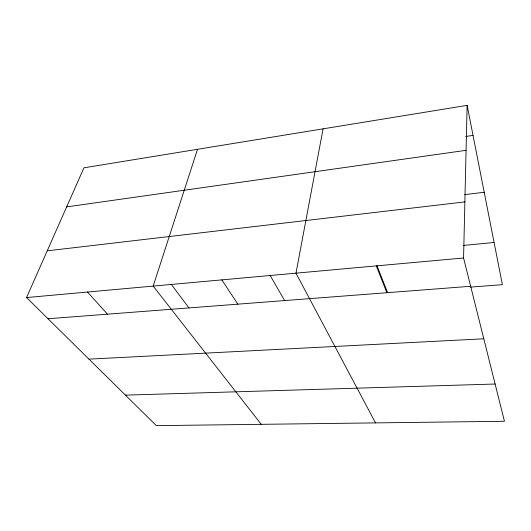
<?xml version="1.0" encoding="UTF-8"?>
<svg xmlns="http://www.w3.org/2000/svg" width="531" height="531" viewBox="0 0 531 531"><rect width="100%" height="100%" fill="white"/><g stroke="black" fill="none" stroke-linecap="round" stroke-linejoin="round"><path stroke-width="0.8" d="M463.57 257.993L467.121 105.364L83.944 167.809L26.55 297.559L156.353 425.636L504.45 421.282L463.57 257.993L26.55 297.559M323.087 128.834L295.979 273.166L375.53 422.895M197.519 149.297L153.167 286.096L261.259 424.322M465.667 136.494L473.028 135.405M66.654 206.898L466.072 150.313M464.592 194.638L484.212 192.268M47.213 250.838L464.871 201.893M463.609 245.415L494.082 242.475M48.022 318.746L470.652 286.282M470.526 287.112L502.386 284.682L467.121 105.364M88.962 359.148L483.794 338.791M125.442 395.137L495.124 384.026M87.535 292.037L107.481 314.179M171.194 284.231L188.956 307.934M221.832 279.877L237.861 304.163M270.16 275.45L284.623 300.573M376.293 265.892L386.887 292.72M376.99 265.746L387.59 292.661"/></g></svg>
